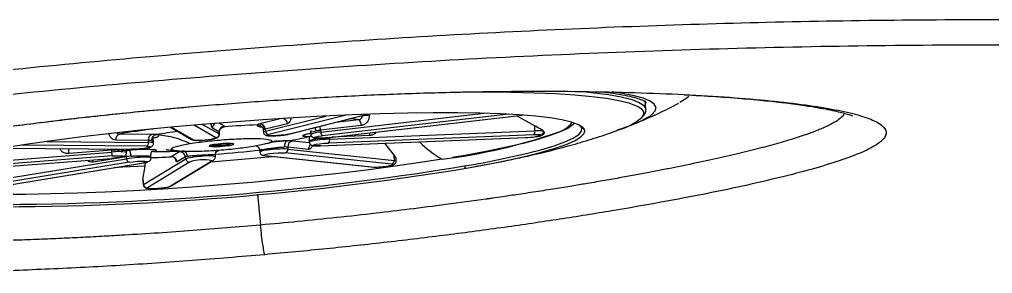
# Model space of a CAD drawing. Extents: x 939 to 1039, y 781 to 934.
# Drawn here: x 986.46 to 991.78, y 879.79 to 881.18 of the extents above; entities that cross this region are included whole.
import ezdxf

# ---------------------------------------------------------------- set-up
doc = ezdxf.new("R2010")
doc.units = 0
doc.header["$MEASUREMENT"] = 0
doc.layers.add('1', color=4, linetype='Continuous')

# ---------------------------------------------------------------- blocks, each defined once
blk = doc.blocks.new('Envoy')
at = {"layer": '1', "color": 3, "linetype": 'Continuous', "lineweight": 25}
for p, q in [((51.232, 81.5163), (51.229, 81.5637)), ((49.2397, 81.4658), (49.1224, 81.4364)), ((49.1529, 81.3968), (49.4828, 81.4794)), ((49.5942, 81.4846), (49.1712, 81.3786)), ((49.2775, 81.3805), (49.7109, 81.4891)), ((49.2807, 81.3809), (49.7127, 81.4891)), ((49.4549, 81.3916), (50.3467, 81.4943)), ((50.4816, 81.489), (49.4628, 81.3717)), ((49.503, 81.3629), (50.5579, 81.4843)), ((49.5037, 81.3629), (50.5585, 81.4843)), ((49.6633, 81.4595), (49.5359, 81.4449)), ((50.5226, 81.4831), (50.6244, 81.4258)), ((48.6332, 81.4179), (48.748, 81.352)), ((48.6393, 81.4185), (48.7594, 81.3496)), ((48.882, 81.3613), (48.7627, 81.4297)), ((48.8091, 81.4338), (48.8998, 81.3817)), ((48.8995, 81.3922), (48.8631, 81.4131)), ((48.9281, 81.4248), (48.8994, 81.4413)), ((48.9146, 81.4155), (48.927, 81.4204)), ((49.1398, 81.4025), (49.1412, 81.3914)), ((49.1404, 81.4016), (49.1411, 81.4036)), ((49.2727, 81.4376), (49.1516, 81.4073)), ((49.1516, 81.4073), (49.1529, 81.3968)), ((49.3996, 81.393), (49.3988, 81.3868)), ((49.6759, 81.4277), (49.4539, 81.4021)), ((49.4539, 81.4021), (49.4549, 81.3916)), ((49.5031, 81.3531), (50.626, 81.3983)), ((50.626, 81.3983), (50.6244, 81.4258)), ((47.9595, 81.3407), (48.5128, 81.3354)), ((48.5123, 81.3459), (48.3354, 81.3476)), ((48.5305, 81.3796), (48.3536, 81.3813)), ((48.5128, 81.3354), (48.5123, 81.3459)), ((48.5406, 81.3404), (48.5382, 81.3551)), ((48.5408, 81.3313), (48.5405, 81.3425)), ((48.8998, 81.3817), (48.8995, 81.3922)), ((48.8998, 81.3817), (48.9008, 81.3805)), ((48.9008, 81.3805), (48.9005, 81.391)), ((49.1752, 81.3374), (49.2532, 81.3439)), ((49.3917, 81.3334), (49.2997, 81.3431)), ((49.3907, 81.3474), (49.3921, 81.3363)), ((49.3983, 81.3903), (49.3998, 81.3792)), ((49.4522, 81.3165), (50.5751, 81.3617)), ((49.453, 81.3167), (50.5759, 81.3619)), ((50.6205, 81.3774), (49.4976, 81.3322)), ((49.5025, 81.3636), (49.5031, 81.3531)), ((49.503, 81.3629), (49.5037, 81.3629)), ((49.7215, 81.3725), (49.5148, 81.3641)), ((50.5751, 81.3617), (50.5759, 81.3619)), ((47.7157, 81.3048), (48.4181, 81.298)), ((47.7168, 81.305), (48.4199, 81.2982)), ((48.5014, 81.3143), (47.8205, 81.3209)), ((48.312, 81.2925), (48.0774, 81.2742)), ((48.3129, 81.282), (48.312, 81.2925)), ((48.393, 81.28), (48.3927, 81.2912)), ((48.3928, 81.2872), (48.393, 81.2983)), ((48.4181, 81.298), (48.4199, 81.2982)), ((48.8826, 81.2834), (48.8972, 81.2922)), ((48.9453, 81.3299), (48.9438, 81.3296)), ((48.9709, 81.3291), (48.9709, 81.3291)), ((49.101, 81.316), (49.105, 81.3155)), ((49.1204, 81.2939), (49.1219, 81.2828)), ((49.2747, 81.3098), (49.275, 81.2992)), ((49.3882, 81.2977), (49.2747, 81.3098)), ((49.275, 81.2992), (49.8572, 81.2375)), ((49.453, 81.3167), (49.4522, 81.3165)), ((49.8034, 81.3315), (49.8563, 81.2649)), ((47.1085, 81.1547), (48.3116, 81.2484)), ((47.1086, 81.1548), (48.3117, 81.2485)), ((48.314, 81.2615), (47.1109, 81.1677)), ((47.1599, 81.1921), (48.3129, 81.282)), ((47.4576, 81.0941), (48.3935, 81.2466)), ((48.3923, 81.2571), (48.2098, 81.2273)), ((48.3116, 81.2484), (48.3117, 81.2485)), ((48.3935, 81.2466), (48.3923, 81.2571)), ((48.393, 81.28), (48.393, 81.2798)), ((48.4862, 81.1059), (48.7171, 81.2457)), ((48.5265, 81.2507), (48.5262, 81.2619)), ((48.6287, 81.0958), (48.8596, 81.2356)), ((48.6373, 81.0985), (48.8682, 81.2383)), ((48.6825, 81.2839), (48.6375, 81.2566)), ((48.7157, 81.2561), (48.6707, 81.2288)), ((48.7171, 81.2457), (48.7157, 81.2561)), ((48.8789, 81.257), (48.8786, 81.2675)), ((49.1471, 81.2635), (49.7293, 81.2017)), ((49.1508, 81.2636), (49.733, 81.2018)), ((49.8416, 81.2166), (49.2594, 81.2784)), ((49.8572, 81.2375), (49.8563, 81.2649)), ((49.8674, 81.2343), (49.8672, 81.2434)), ((48.4073, 81.2275), (47.4714, 81.075)), ((47.5494, 81.0713), (48.4853, 81.2238)), ((47.5509, 81.0714), (48.4869, 81.2239)), ((48.4826, 81.1331), (48.4947, 81.2059)), ((48.4869, 81.2239), (48.4853, 81.2238)), ((48.4947, 81.2059), (48.4968, 81.2257)), ((48.7378, 81.2283), (48.5069, 81.0885)), ((48.4826, 81.1331), (48.4839, 81.1235)), ((48.4826, 81.1331), (48.4862, 81.1059)), ((48.4821, 81.1233), (48.4847, 81.104)), ((49.1083, 81.0528), (49.1253, 80.8845))]:
    blk.add_line(p, q, dxfattribs=at)
at = {"layer": '1', "color": 3, "linetype": 'Continuous', "lineweight": 25, "flags": 128}
for points in [[(50.2298, 81.6109), (50.3602, 81.6113), (50.4964, 81.6099), (50.6229, 81.6067), (50.7389, 81.6018), (50.8437, 81.595), (50.9366, 81.5865), (51.0171, 81.5762), (51.0846, 81.5644), (51.1388, 81.551), (51.1794, 81.5361), (51.1862, 81.5328)], [(50.9036, 81.6109), (50.9474, 81.6065), (51.0284, 81.5962), (51.0963, 81.5843), (51.1509, 81.5708), (51.1917, 81.5559), (51.2184, 81.5395), (51.231, 81.5218), (51.232, 81.5163)], [(51.2572, 81.4813), (51.2653, 81.4874), (51.2836, 81.5075), (51.288, 81.5265), (51.2785, 81.5444), (51.2552, 81.5611), (51.2181, 81.5764), (51.1676, 81.5903), (51.1039, 81.6027), (51.0473, 81.6111)], [(51.2303, 81.5432), (51.2313, 81.5455), (51.2335, 81.5575)], [(51.4668, 81.5856), (51.4512, 81.5728), (51.4181, 81.5527)], [(51.1862, 81.5328), (51.206, 81.5199), (51.2185, 81.5023), (51.2169, 81.4836), (51.2062, 81.4687)], [(50.897, 81.4037), (50.8878, 81.4172), (50.8637, 81.4324), (50.8256, 81.4462), (50.7737, 81.4585), (50.7085, 81.4692), (50.6304, 81.4782), (50.54, 81.4855), (50.4379, 81.4911), (50.3248, 81.4948), (50.2016, 81.4967), (50.0692, 81.4968), (49.9285, 81.495), (49.7805, 81.4913), (49.6263, 81.4859), (49.4671, 81.4787), (49.3038, 81.4697), (49.1378, 81.4591), (48.9702, 81.4469), (48.8023, 81.4332), (48.6352, 81.4181), (48.4701, 81.4017), (48.3083, 81.3842), (48.1509, 81.3656), (47.999, 81.3461), (47.8537, 81.3258), (47.7161, 81.3049)], [(50.8419, 81.441), (50.8326, 81.4311), (50.8049, 81.4123), (50.7636, 81.3927), (50.709, 81.3724), (50.6414, 81.3516), (50.5614, 81.3305), (50.4695, 81.3092), (50.3664, 81.2878), (50.2528, 81.2665), (50.1749, 81.253)], [(50.251, 81.1954), (50.3704, 81.217), (50.4792, 81.2389), (50.5768, 81.2607), (50.6625, 81.2824), (50.7356, 81.3038), (50.7957, 81.3247), (50.8422, 81.345), (50.8748, 81.3645), (50.8934, 81.3832), (50.898, 81.3976)], [(50.645, 81.2922), (50.6572, 81.2955), (50.7302, 81.3172), (50.7894, 81.3384), (50.8346, 81.359), (50.8652, 81.3787), (50.8812, 81.3974), (50.8823, 81.4151), (50.8737, 81.4273)], [(50.898, 81.3976), (50.8977, 81.4008), (50.897, 81.4037)], [(49.2775, 81.3805), (49.2612, 81.3774), (49.2393, 81.3746), (49.2151, 81.3725), (49.1924, 81.3715), (49.1745, 81.3718), (49.1642, 81.3732), (49.163, 81.3756), (49.1712, 81.3786)], [(49.2775, 81.3805), (49.2807, 81.3809), (49.2807, 81.3809)], [(49.3921, 81.3363), (49.3933, 81.3379), (49.3976, 81.3399)], [(49.503, 81.3629), (49.479, 81.3606), (49.4556, 81.3594), (49.4364, 81.3594), (49.4242, 81.3606), (49.421, 81.3628), (49.4272, 81.3657), (49.4418, 81.3688), (49.4628, 81.3717)], [(48.312, 81.2925), (48.3116, 81.2985), (48.3115, 81.2991)], [(48.3892, 81.2947), (48.396, 81.2938), (48.4065, 81.2925)], [(48.5014, 81.3143), (48.5162, 81.3135), (48.5226, 81.3116), (48.5195, 81.3089), (48.5075, 81.3058), (48.4883, 81.3027), (48.4649, 81.3002), (48.4409, 81.2986), (48.4199, 81.2982)], [(48.8698, 81.3234), (48.8528, 81.3199), (48.8449, 81.3167), (48.8473, 81.3142), (48.8596, 81.3128), (48.88, 81.3126), (48.9053, 81.3138), (48.9317, 81.3162), (48.9552, 81.3193)], [(48.9489, 81.3222), (48.9288, 81.3196), (48.9062, 81.3175), (48.8845, 81.3165), (48.8671, 81.3166), (48.8565, 81.3178), (48.8545, 81.32), (48.855, 81.3204)], [(48.9552, 81.3193), (48.9722, 81.3228), (48.9801, 81.326), (48.9777, 81.3285), (48.9654, 81.33), (48.945, 81.3301), (48.9197, 81.3289), (48.8933, 81.3265), (48.8698, 81.3234)], [(48.9699, 81.3294), (48.9701, 81.328), (48.9634, 81.3252), (48.9489, 81.3222)], [(49.453, 81.3167), (49.4325, 81.3164), (49.4186, 81.3173), (49.4132, 81.3193), (49.4174, 81.3221), (49.4303, 81.3252), (49.4501, 81.3283), (49.4737, 81.3307), (49.4976, 81.3322)], [(50.1185, 81.2437), (49.9878, 81.2233), (49.8493, 81.2035), (49.7041, 81.1843), (49.5532, 81.166), (49.3976, 81.1487), (49.2386, 81.1325), (49.0773, 81.1175), (48.9148, 81.1038), (48.7523, 81.0915), (48.5909, 81.0808), (48.4319, 81.0716), (48.2764, 81.0641), (48.1254, 81.0582), (47.9801, 81.0542), (47.8416, 81.0519), (47.7108, 81.0514)], [(48.314, 81.2615), (48.3376, 81.2628), (48.3575, 81.263), (48.3706, 81.2619), (48.3749, 81.2598), (48.3697, 81.257), (48.3559, 81.2538), (48.3355, 81.2509), (48.3117, 81.2485)], [(48.3923, 81.2571), (48.3913, 81.2629), (48.3897, 81.2684)], [(48.4073, 81.2275), (48.4288, 81.2304), (48.4529, 81.2325), (48.476, 81.2336), (48.4946, 81.2335), (48.5058, 81.2322), (48.508, 81.2299), (48.5008, 81.227), (48.4853, 81.2238)], [(49.1508, 81.2636), (49.1434, 81.2653), (49.1454, 81.268), (49.1565, 81.2711), (49.175, 81.2742), (49.1981, 81.2768), (49.2222, 81.2785), (49.2437, 81.2791), (49.2594, 81.2784)], [(49.1508, 81.2636), (49.1475, 81.2635), (49.1471, 81.2635)], [(48.4947, 81.2059), (48.3727, 81.1998), (48.3263, 81.1977)], [(49.7293, 81.2017), (49.7297, 81.2017), (49.733, 81.2018)], [(49.8416, 81.2166), (49.8444, 81.2163), (49.8466, 81.2158), (49.8482, 81.2153), (49.8491, 81.2147), (49.8493, 81.2141), (49.8489, 81.2134), (49.8478, 81.2126), (49.846, 81.2119)], [(48.4847, 81.104), (48.485, 81.1049), (48.4862, 81.1059)], [(48.518, 81.0844), (48.5144, 81.0846), (48.5114, 81.085), (48.509, 81.0854), (48.5073, 81.0859), (48.5062, 81.0865), (48.5058, 81.0871), (48.506, 81.0878), (48.5069, 81.0885)]]:
    blk.add_lwpolyline(points, dxfattribs=at)
at = {"layer": '1', "color": 3, "linetype": 'Continuous', "lineweight": 25}
for centre, radius, start, end in [((49.2407, 81.435), 0.0322, 4.5519, 76.2651), ((49.5333, 80.3877), 1.0797, 83.0844, 85.7245), ((49.6352, 81.43), 0.0407, 356.6935, 46.3832), ((50.902, 82.0744), 0.6913, 284.6724, 300.9151), ((50.9943, 81.7229), 0.3309, 285.7384, 309.8112), ((49.1643, 76.5492), 4.8997, 97.346, 99.5247), ((49.1154, 77.8709), 3.5517, 97.1531, 99.0588), ((48.895, 81.414), 0.032, 127.5621, 181.5158), ((48.9313, 81.3931), 0.0318, 95.7829, 181.6748), ((49.3294, 76.2027), 5.2332, 92.4266, 94.4104), ((48.927, 81.4227), 0.0023, 269.554, 61.735), ((49.1332, 81.3827), 0.0548, 101.3874, 117.5486), ((49.1204, 81.4051), 0.0313, 3.9571, 86.2971), ((49.1594, 81.3685), 0.0396, 101.3581, 117.5562), ((49.1529, 81.3816), 0.0153, 89.7662, 139.7115), ((49.1725, 81.3982), 0.0196, 183.9675, 266.2894), ((49.514, 80.8697), 0.5358, 96.4382, 99.2481), ((49.3701, 81.3948), 0.0841, 4.9697, 19.6657), ((50.6033, 81.3931), 0.0233, 317.5105, 12.8002), ((50.6436, 81.1397), 0.2592, 83.5276, 93.8791), ((50.7108, 81.5326), 0.1468, 286.4631, 323.469), ((48.3659, 81.3528), 0.031, 113.5109, 189.6844), ((48.5429, 81.3511), 0.031, 113.5025, 189.6928), ((48.5123, 81.157), 0.1889, 84.3431, 89.9903), ((48.5305, 81.1183), 0.2612, 84.344, 89.9842), ((48.7575, 81.3687), 0.0192, 240.2478, 275.5039), ((48.7987, 81.5841), 0.2378, 260.4738, 290.4931), ((48.88, 81.3811), 0.0199, 275.7865, 1.6687), ((48.899, 81.3908), 0.00154, 9.0544, 70.0239), ((49.015, 82.9691), 1.6453, 279.0405, 283.339), ((49.274, 81.066), 0.2783, 84.7098, 90.1119), ((49.306, 81.3123), 0.0315, 101.6029, 184.5682), ((49.5125, 80.851), 0.5022, 91.0722, 103.2295), ((49.4559, 81.2589), 0.1328, 90.4366, 115.0219), ((49.4803, 81.3902), 0.0254, 176.6893, 226.3852), ((49.4804, 81.3479), 0.0233, 317.5105, 12.8002), ((49.8016, 81.3776), 0.0803, 172.6082, 183.7115), ((49.7408, 84.2897), 3.0693, 277.0689, 289.2434), ((50.5522, 81.9387), 0.5773, 272.3528, 277.3465), ((50.6338, 81.181), 0.1968, 83.5222, 93.8826), ((48.8295, 81.3367), 0.7547, 182.688, 184.7511), ((48.3703, 80.551), 0.7438, 92.2373, 94.4965), ((47.7167, 86.9256), 5.6752, 276.8338, 276.9813), ((48.4937, 81.3321), 0.0194, 293.5146, 9.6834), ((48.5217, 81.298), 0.0384, 60.0882, 103.3916), ((48.5572, 84.6796), 3.3935, 269.7064, 272.0911), ((48.8778, 81.7532), 0.4287, 270.1115, 278.8549), ((48.2635, 89.3693), 8.1214, 274.34679, 276.10301), ((48.9634, 81.3378), 0.0213, 202.5631, 226.796), ((48.9561, 81.3297), 0.0104, 225.8939, 265.0859), ((49.1623, 81.213), 0.0807, 88.767, 120.0454), ((49.2485, 80.7196), 0.5802, 87.3822, 98.369), ((49.2561, 81.1092), 0.2015, 84.7064, 90.1091), ((49.2554, 81.2977), 0.0197, 281.6045, 4.5649), ((49.4225, 81.2993), 0.0343, 133.8013, 182.5926), ((50.4653, 81.8254), 0.6773, 225.9793, 239.1979), ((49.4779, 85.8265), 4.6821, 279.3808, 284.4335), ((48.1608, 81.2219), 0.0493, 6.3385, 21.2486), ((48.3482, 81.0897), 0.1955, 76.7622, 100.4228), ((48.0697, 81.2583), 0.2443, 0.7332, 5.5592), ((48.4793, 80.7143), 0.5497, 96.3409, 99.1042), ((48.4956, 80.6026), 0.652, 88.8804, 99.0068), ((48.413, 81.2462), 0.0195, 178.7576, 253.0235), ((48.5131, 81.2322), 0.0228, 54.2028, 102.0664), ((48.348, 87.6779), 6.4278, 271.59066, 272.58137), ((48.6391, 81.2248), 0.0319, 7.3162, 92.8182), ((48.6841, 81.2521), 0.0319, 7.3164, 92.8183), ((48.7354, 81.216), 0.0447, 101.3373, 116.2363), ((48.8185, 80.8938), 0.3662, 90.8745, 106.074), ((48.7368, 81.2482), 0.0199, 187.3123, 272.8184), ((48.8117, 81.0135), 0.2272, 77.8397, 108.9967), ((48.8402, 81.1315), 0.1313, 72.8829, 102.0055), ((47.5852, 97.7731), 16.5922, 274.38436, 275.55446), ((48.8585, 81.2544), 0.0188, 273.3722, 301.2217), ((48.8768, 81.2671), 0.00177, 11.9596, 73.1518), ((49.8376, 81.2359), 0.0197, 281.5981, 4.5714), ((49.8591, 81.2257), 0.012, 45.9377, 98.9794), ((47.6656, 96.9276), 15.9433, 269.24527, 279.33265), ((47.6731, 96.833), 15.8356, 269.24545, 279.33246), ((49.7525, 81.4849), 0.2838, 266.0643, 274.1376), ((50.252, 81.2063), 0.011, 175.964, 264.9095), ((48.5059, 81.1084), 0.0199, 187.3131, 272.818), ((48.5905, 81.1975), 0.1086, 275.0035, 290.5857), ((48.6276, 81.1145), 0.0188, 273.3546, 301.2067)]:
    blk.add_arc(centre, radius, start, end, dxfattribs=at)
for points, knots in [([(45.7552, 81.4899), (46.2453, 81.5547), (47.2255, 81.6842), (48.7019, 81.8266), (50.181, 81.9307), (51.6624, 81.9926), (53.1447, 82.0134), (54.627, 81.9926), (56.1082, 81.9307), (57.5873, 81.8266), (59.0636, 81.6842), (60.0438, 81.5547), (60.534, 81.4899)], [0, 0, 0, 0, 0.100032, 0.200051, 0.300052, 0.400036, 0.500007, 0.599976, 0.699953, 0.799948, 0.899965, 1, 1, 1, 1]), ([(45.9217, 81.3806), (46.4582, 81.4486), (47.5314, 81.5847), (49.1481, 81.7272), (50.7682, 81.8242), (52.3909, 81.8714), (54.0046, 81.8696), (55.6079, 81.82), (57.1989, 81.7226), (58.7866, 81.5813), (59.8406, 81.4475), (60.3675, 81.3806)], [0, 0, 0, 0, 0.111971, 0.223957, 0.335963, 0.447987, 0.560017, 0.670039, 0.780044, 0.890029, 1, 1, 1, 1]), ([(48.7548, 81.5313), (48.868, 81.5406), (49.0945, 81.5591), (49.434, 81.5805), (49.7702, 81.5972), (50.1009, 81.6085), (50.4234, 81.6147), (50.7349, 81.6157), (51.0325, 81.6119), (51.3129, 81.6034), (51.5729, 81.5904), (51.8089, 81.5733), (52.0174, 81.5524), (52.1951, 81.528), (52.3391, 81.5005), (52.4471, 81.4701), (52.5176, 81.4372), (52.5499, 81.4019), (52.5441, 81.3644), (52.5012, 81.3249), (52.4227, 81.2835), (52.3103, 81.2404), (52.1662, 81.1958), (51.9927, 81.15), (51.792, 81.1032), (51.5664, 81.056), (51.3182, 81.0086), (51.0497, 80.9618), (50.7631, 80.9159), (50.461, 80.8717), (50.1458, 80.8296), (49.8201, 80.7904), (49.4869, 80.7542), (49.2612, 80.7333), (49.1484, 80.7228)], [0, 0, 0, 0, 0.030123, 0.06028, 0.090529, 0.120926, 0.151522, 0.182364, 0.213489, 0.244926, 0.276685, 0.308757, 0.341113, 0.373702, 0.406455, 0.439292, 0.472114, 0.504835, 0.537382, 0.569696, 0.601739, 0.633493, 0.664958, 0.696151, 0.727102, 0.757842, 0.788406, 0.818827, 0.849141, 0.87938, 0.909568, 0.939725, 0.969866, 1, 1, 1, 1]), ([(50.9939, 81.6115), (51.0025, 81.6106), (51.0381, 81.6068), (51.0891, 81.5989), (51.1459, 81.5879), (51.1891, 81.576), (51.2175, 81.565), (51.2331, 81.5551), (51.2341, 81.5538), (51.2345, 81.5532)], [0, 0, 0, 0, 0.055318, 0.227974, 0.399291, 0.56827, 0.733012, 0.871339, 1, 1, 1, 1]), ([(51.4411, 81.5961), (51.4994, 81.5929), (51.6164, 81.5864), (51.7692, 81.5746), (51.9008, 81.5623), (52.0138, 81.5493), (52.1077, 81.5364), (52.183, 81.524), (52.2416, 81.5127), (52.2858, 81.5029), (52.3232, 81.4931), (52.3489, 81.4858), (52.3643, 81.4793), (52.3622, 81.4814), (52.3619, 81.4818)], [0, 0, 0, 0, 0.11506, 0.230545, 0.335626, 0.430068, 0.529094, 0.612305, 0.681539, 0.748768, 0.815979, 0.899881, 0.983602, 1, 1, 1, 1]), ([(46.0421, 81.1114), (46.1268, 81.1321), (46.2951, 81.1734), (46.5909, 81.2353), (46.9106, 81.2951), (47.2529, 81.352), (47.6123, 81.4049), (47.985, 81.453), (48.3667, 81.496), (48.6256, 81.5195), (48.7548, 81.5313)], [0, 0, 0, 0, 0.1293586, 0.2573126, 0.38383, 0.5089807, 0.6329326, 0.7559134, 0.8781755, 1, 1, 1, 1]), ([(46.081, 81.1189), (46.1242, 81.1297), (46.2154, 81.1524), (46.3742, 81.1884), (46.5606, 81.2277), (46.7779, 81.2699), (47.012, 81.3117), (47.2591, 81.3521), (47.5152, 81.3906), (47.7943, 81.4287), (48.0959, 81.4657), (48.4187, 81.5009), (48.6424, 81.5211), (48.7568, 81.5314)], [0, 0, 0, 0, 0.068673, 0.144684, 0.227868, 0.318047, 0.415054, 0.501014, 0.591569, 0.686702, 0.786432, 0.890824, 1, 1, 1, 1]), ([(51.1719, 81.4384), (51.1732, 81.4389), (51.2107, 81.4533), (51.2867, 81.4877), (51.3661, 81.5244), (51.4081, 81.5477), (51.4128, 81.5503)], [0, 0, 0, 0, 0.017287, 0.479311, 0.942187, 1, 1, 1, 1]), ([(51.2123, 81.4737), (51.2169, 81.4785), (51.2268, 81.489), (51.2337, 81.5047), (51.2313, 81.5139), (51.2309, 81.5157)], [0, 0, 0, 0, 0.407024, 0.883014, 1, 1, 1, 1]), ([(52.3191, 81.4941), (52.3154, 81.4885), (52.307, 81.4755), (52.2835, 81.4573), (52.2553, 81.4403), (52.2293, 81.4268), (52.2022, 81.4143), (52.1748, 81.4029), (52.148, 81.3925), (52.1227, 81.3832), (52.0788, 81.368), (52.0108, 81.3463), (51.9105, 81.3178), (51.8006, 81.2894), (51.6798, 81.2606), (51.5461, 81.2309), (51.4276, 81.2063), (51.3302, 81.187), (51.2574, 81.173), (51.1793, 81.1583), (51.0959, 81.1432), (51.007, 81.1275), (50.9332, 81.1148), (50.876, 81.1052), (50.8366, 81.0987), (50.7936, 81.0917), (50.747, 81.0842), (50.6967, 81.0762), (50.626, 81.0652), (50.5436, 81.0527), (50.4591, 81.0403), (50.4076, 81.0328), (50.3815, 81.0291), (50.3727, 81.0279), (50.3656, 81.0269), (50.2892, 81.0161), (50.1483, 80.9969), (49.9464, 80.9712), (49.7468, 80.9475), (49.5441, 80.9251), (49.3331, 80.9035), (49.1938, 80.8907), (49.1253, 80.8845)], [0, 0, 0, 0, 0.032247, 0.074748, 0.1005, 0.124195, 0.145835, 0.165419, 0.182948, 0.198422, 0.211841, 0.258826, 0.303743, 0.346594, 0.390353, 0.434597, 0.479329, 0.4991, 0.51971, 0.54116, 0.56345, 0.586581, 0.610554, 0.619516, 0.629241, 0.639729, 0.650978, 0.662991, 0.675766, 0.70113, 0.720425, 0.733649, 0.736005, 0.737983, 0.73958, 0.740798, 0.789254, 0.832491, 0.870504, 0.91518, 0.958346, 1, 1, 1, 1]), ([(49.2919, 81.4684), (49.2912, 81.4645), (49.2896, 81.4544), (49.2828, 81.4426), (49.2761, 81.4393), (49.2727, 81.4376)], [0, 0, 0, 0, 0.23852, 0.617973, 1, 1, 1, 1]), ([(49.6633, 81.4595), (49.6647, 81.4597), (49.6675, 81.4602), (49.6713, 81.4618), (49.6747, 81.4641), (49.6774, 81.4669), (49.6795, 81.4702), (49.6813, 81.4749), (49.6812, 81.4786), (49.6811, 81.4811)], [0, 0, 0, 0, 0.1364266, 0.2687996, 0.3974592, 0.5228515, 0.6454385, 0.7655789, 1, 1, 1, 1]), ([(49.7193, 81.4842), (49.7192, 81.4775), (49.7192, 81.4639), (49.7097, 81.4458), (49.6948, 81.4322), (49.6822, 81.4292), (49.6759, 81.4277)], [0, 0, 0, 0, 0.249116, 0.498751, 0.748536, 1, 1, 1, 1]), ([(49.7193, 81.4842), (49.7156, 81.4838), (49.7082, 81.4829), (49.697, 81.4819), (49.6872, 81.4812), (49.6831, 81.4812), (49.6811, 81.4811)], [0, 0, 0, 0, 0.250002, 0.500003, 0.749999, 1, 1, 1, 1]), ([(48.8631, 81.4131), (48.862, 81.4145), (48.8599, 81.4174), (48.8574, 81.4272), (48.8565, 81.4351), (48.8563, 81.4371)], [0, 0, 0, 0, 0.431924, 0.86174, 1, 1, 1, 1]), ([(48.9008, 81.3907), (48.9009, 81.3943), (48.9011, 81.401), (48.9056, 81.4092), (48.9103, 81.4142), (48.913, 81.4161), (48.9139, 81.4165), (48.9141, 81.4167)], [0, 0, 0, 0, 0.276961, 0.530083, 0.743204, 0.925772, 1, 1, 1, 1]), ([(48.9112, 81.4141), (48.9127, 81.4154), (48.9171, 81.4192), (48.9231, 81.4199), (48.927, 81.4204)], [0, 0, 0, 0, 0.3333283, 1, 1, 1, 1]), ([(49.1079, 81.4312), (49.1067, 81.4298), (49.1049, 81.4273), (49.1107, 81.4246), (49.1192, 81.4223), (49.1283, 81.4206), (49.1394, 81.4205), (49.1417, 81.4204)], [0, 0, 0, 0, 0.3273719, 0.5271465, 0.6307086, 0.9247446, 1, 1, 1, 1]), ([(49.1079, 81.4312), (49.1118, 81.4311), (49.1197, 81.4307), (49.1303, 81.4245), (49.1383, 81.4152), (49.1402, 81.4074), (49.1411, 81.4036)], [0, 0, 0, 0, 0.249998, 0.499998, 0.750001, 1, 1, 1, 1]), ([(49.1452, 81.4116), (49.1445, 81.4113), (49.1402, 81.4087), (49.1401, 81.4045), (49.1401, 81.4009)], [0, 0, 0, 0, 0.149848, 1, 1, 1, 1]), ([(49.4021, 81.3995), (49.4014, 81.3988), (49.3993, 81.3971), (49.3995, 81.3946), (49.3996, 81.393)], [0, 0, 0, 0, 0.371312, 1, 1, 1, 1]), ([(49.3994, 81.3872), (49.3996, 81.3883), (49.4002, 81.3908), (49.4112, 81.3952), (49.4229, 81.3976), (49.4279, 81.3986)], [0, 0, 0, 0, 0.3219038, 0.7149233, 1, 1, 1, 1]), ([(49.4218, 81.4163), (49.423, 81.4143), (49.4261, 81.4091), (49.4272, 81.4026), (49.4279, 81.3986)], [0, 0, 0, 0, 0.388485, 1, 1, 1, 1]), ([(50.2946, 81.2031), (50.3018, 81.2044), (50.3644, 81.2154), (50.4832, 81.2386), (50.6531, 81.2758), (50.8084, 81.3154), (50.9474, 81.3572), (51.0311, 81.3844), (51.0757, 81.4016), (51.081, 81.4036)], [0, 0, 0, 0, 0.026014, 0.225064, 0.444093, 0.681436, 0.836368, 0.980592, 1, 1, 1, 1]), ([(50.6728, 81.3972), (50.6673, 81.4014), (50.6559, 81.41), (50.6352, 81.4204), (50.6244, 81.4258)], [0, 0, 0, 0, 0.477815, 1, 1, 1, 1]), ([(50.656, 81.3766), (50.6583, 81.3771), (50.6629, 81.3782), (50.6685, 81.3832), (50.6723, 81.3897), (50.6726, 81.3947), (50.6728, 81.3972)], [0, 0, 0, 0, 0.249995, 0.5, 0.75004, 1, 1, 1, 1]), ([(50.677, 81.3873), (50.6775, 81.3878), (50.6801, 81.39), (50.676, 81.394), (50.6728, 81.3972)], [0, 0, 0, 0, 0.212858, 1, 1, 1, 1]), ([(50.8937, 81.4125), (50.893, 81.4123), (50.8899, 81.4114), (50.8857, 81.4105), (50.8824, 81.4098)], [0, 0, 0, 0, 0.231813, 1, 1, 1, 1]), ([(48.3354, 81.3476), (48.3302, 81.3484), (48.3199, 81.35), (48.3069, 81.3622), (48.2991, 81.3739), (48.2978, 81.3814), (48.2977, 81.3823)], [0, 0, 0, 0, 0.320484, 0.639427, 0.956629, 1, 1, 1, 1]), ([(48.3406, 81.3873), (48.3406, 81.3872), (48.3414, 81.3862), (48.3433, 81.3845), (48.3464, 81.3826), (48.3499, 81.3814), (48.3523, 81.3813), (48.3536, 81.3813)], [0, 0, 0, 0, 0.013094, 0.250102, 0.493156, 0.742882, 1, 1, 1, 1]), ([(48.5309, 81.345), (48.5312, 81.349), (48.5317, 81.357), (48.5374, 81.3676), (48.5458, 81.3756), (48.5527, 81.3774), (48.5562, 81.3783)], [0, 0, 0, 0, 0.249993, 0.500002, 0.75, 1, 1, 1, 1]), ([(48.5309, 81.345), (48.5339, 81.3445), (48.5396, 81.3435), (48.5395, 81.3415), (48.5395, 81.3405)], [0, 0, 0, 0, 0.520959, 1, 1, 1, 1]), ([(48.5353, 81.3593), (48.5399, 81.3602), (48.5471, 81.3614), (48.5564, 81.3638), (48.5624, 81.3659), (48.5698, 81.3696), (48.5721, 81.3734), (48.5673, 81.3756), (48.5656, 81.3764)], [0, 0, 0, 0, 0.157292, 0.244833, 0.404506, 0.485339, 0.821738, 1, 1, 1, 1]), ([(48.5656, 81.3764), (48.5644, 81.3768), (48.5619, 81.3776), (48.5581, 81.378), (48.5562, 81.3783)], [0, 0, 0, 0, 0.4993384, 1, 1, 1, 1]), ([(48.74, 81.3295), (48.711, 81.3414), (48.6529, 81.3653), (48.5947, 81.3727), (48.5656, 81.3764)], [0, 0, 0, 0, 0.499842, 1, 1, 1, 1]), ([(48.74, 81.3295), (48.7706, 81.334), (48.8316, 81.3428), (48.9426, 81.3525), (49.0471, 81.3575), (49.1315, 81.357), (49.1827, 81.3511), (49.1922, 81.3407), (49.161, 81.3272), (49.1103, 81.3179), (49.085, 81.3132)], [0, 0, 0, 0, 0.125, 0.25, 0.375, 0.5, 0.625, 0.75, 0.875, 1, 1, 1, 1]), ([(48.748, 81.352), (48.7515, 81.3507), (48.758, 81.3481), (48.7686, 81.3474), (48.7856, 81.347), (48.8061, 81.3478), (48.8187, 81.3489), (48.8232, 81.3493)], [0, 0, 0, 0, 0.1793034, 0.3374885, 0.6108459, 0.8600125, 1, 1, 1, 1]), ([(48.8232, 81.3493), (48.8272, 81.3496), (48.8395, 81.3506), (48.859, 81.3531), (48.8763, 81.3564), (48.8851, 81.359), (48.8921, 81.3627), (48.8972, 81.3676), (48.9005, 81.374), (48.9005, 81.3784), (48.9005, 81.3802)], [0, 0, 0, 0, 0.1029831, 0.3238473, 0.55125, 0.7301837, 0.8036895, 0.8803197, 0.9485531, 1, 1, 1, 1]), ([(49.1417, 81.3913), (49.1419, 81.3894), (49.1425, 81.3853), (49.1461, 81.3803), (49.1504, 81.3767), (49.1549, 81.3744), (49.1604, 81.3728), (49.1691, 81.3716), (49.1851, 81.3711), (49.2092, 81.3719), (49.2347, 81.3738), (49.2596, 81.3768), (49.2738, 81.3793), (49.28, 81.3808), (49.2807, 81.3809)], [0, 0, 0, 0, 0.032608, 0.070916, 0.105106, 0.139197, 0.18111, 0.264389, 0.417147, 0.551368, 0.691472, 0.829677, 0.979571, 1, 1, 1, 1]), ([(49.1636, 81.3299), (49.1711, 81.3324), (49.1878, 81.338), (49.2053, 81.3429), (49.2153, 81.3454), (49.2148, 81.3453), (49.2146, 81.3452)], [0, 0, 0, 0, 0.247166, 0.549142, 0.838524, 1, 1, 1, 1]), ([(49.2532, 81.3439), (49.2496, 81.3437), (49.2392, 81.3431), (49.2181, 81.3414), (49.1997, 81.3394), (49.1891, 81.3381), (49.1889, 81.3381)], [0, 0, 0, 0, 0.181073, 0.518548, 0.990903, 1, 1, 1, 1]), ([(49.2735, 81.3443), (49.2703, 81.3443), (49.264, 81.3443), (49.2568, 81.344), (49.2532, 81.3439)], [0, 0, 0, 0, 0.497056, 1, 1, 1, 1]), ([(49.2735, 81.3443), (49.271, 81.3433), (49.2659, 81.3414), (49.2599, 81.3333), (49.256, 81.3227), (49.2558, 81.3146), (49.2557, 81.3106)], [0, 0, 0, 0, 0.2500138, 0.4999945, 0.7499809, 1, 1, 1, 1]), ([(49.4019, 81.3852), (49.3937, 81.3835), (49.377, 81.3799), (49.3655, 81.3765), (49.3582, 81.3738), (49.3559, 81.3726), (49.3551, 81.371), (49.3564, 81.3703), (49.3616, 81.3693), (49.3706, 81.3686), (49.3861, 81.3684), (49.3946, 81.3682)], [0, 0, 0, 0, 0.15761, 0.321575, 0.350718, 0.486318, 0.504488, 0.649103, 0.666574, 0.817434, 1, 1, 1, 1]), ([(49.3945, 81.3611), (49.3937, 81.3602), (49.3901, 81.3559), (49.3907, 81.3492), (49.3911, 81.3441)], [0, 0, 0, 0, 0.226949, 1, 1, 1, 1]), ([(49.3922, 81.3445), (49.3918, 81.3447), (49.3907, 81.3452), (49.3943, 81.3464), (49.3966, 81.3472)], [0, 0, 0, 0, 0.342638, 1, 1, 1, 1]), ([(49.4039, 81.3666), (49.4034, 81.3669), (49.4006, 81.3691), (49.3973, 81.3686), (49.3946, 81.3682)], [0, 0, 0, 0, 0.158206, 1, 1, 1, 1]), ([(49.3966, 81.3472), (49.3997, 81.3482), (49.4067, 81.3505), (49.4253, 81.3552), (49.4426, 81.3579), (49.451, 81.3593)], [0, 0, 0, 0, 0.276049, 0.647014, 1, 1, 1, 1]), ([(49.4001, 81.3792), (49.4002, 81.3781), (49.4004, 81.3746), (49.4033, 81.3698), (49.4074, 81.3655), (49.4119, 81.3628), (49.4167, 81.3611), (49.4251, 81.3595), (49.4395, 81.3588), (49.4641, 81.3594), (49.4862, 81.361), (49.4991, 81.3624), (49.5037, 81.3629)], [0, 0, 0, 0, 0.025335, 0.079515, 0.126087, 0.170797, 0.220701, 0.301625, 0.527332, 0.707344, 0.894831, 1, 1, 1, 1]), ([(49.7562, 81.3919), (49.7556, 81.3908), (49.7521, 81.384), (49.7399, 81.3757), (49.7276, 81.3735), (49.7215, 81.3725)], [0, 0, 0, 0, 0.084088, 0.540492, 1, 1, 1, 1]), ([(50.626, 81.3662), (50.6333, 81.3672), (50.6438, 81.3687), (50.6536, 81.3707), (50.6584, 81.3721), (50.6611, 81.3735), (50.6619, 81.3751), (50.6584, 81.376), (50.656, 81.3766)], [0, 0, 0, 0, 0.271451, 0.389533, 0.509232, 0.625994, 0.74167, 1, 1, 1, 1]), ([(50.6294, 81.3673), (50.6351, 81.3686), (50.647, 81.3712), (50.6619, 81.3752), (50.674, 81.3799), (50.6767, 81.3848), (50.6782, 81.3873)], [0, 0, 0, 0, 0.228374, 0.472389, 0.729697, 1, 1, 1, 1]), ([(48.0774, 81.2742), (48.0706, 81.2745), (48.057, 81.275), (48.0387, 81.2852), (48.0314, 81.2963), (48.0277, 81.3018)], [0, 0, 0, 0, 0.337417, 0.673177, 1, 1, 1, 1]), ([(48.3413, 81.2942), (48.3475, 81.2943), (48.3624, 81.2945), (48.3803, 81.2927), (48.3914, 81.2899), (48.3924, 81.288), (48.3928, 81.2873)], [0, 0, 0, 0, 0.210245, 0.499872, 0.786862, 1, 1, 1, 1]), ([(48.5398, 81.2862), (48.5453, 81.2877), (48.5557, 81.2906), (48.5571, 81.2927), (48.5535, 81.2939), (48.5476, 81.2947), (48.5402, 81.2953), (48.5337, 81.2956), (48.5253, 81.296), (48.508, 81.2966), (48.4775, 81.2968), (48.4416, 81.2958), (48.4185, 81.2936), (48.4065, 81.2925)], [0, 0, 0, 0, 0.137875, 0.264144, 0.324892, 0.385382, 0.469807, 0.493899, 0.50601, 0.614955, 0.744104, 0.866987, 1, 1, 1, 1]), ([(48.4186, 81.2606), (48.4181, 81.2646), (48.4171, 81.2725), (48.414, 81.2828), (48.4103, 81.2903), (48.4078, 81.2918), (48.4065, 81.2925)], [0, 0, 0, 0, 0.2500166, 0.4999819, 0.7500088, 1, 1, 1, 1]), ([(48.4181, 81.298), (48.4222, 81.298), (48.4332, 81.2981), (48.4549, 81.2992), (48.4806, 81.3015), (48.5037, 81.3046), (48.5188, 81.3079), (48.5271, 81.3106), (48.5343, 81.315), (48.5389, 81.3214), (48.5411, 81.3271), (48.5406, 81.3304), (48.5405, 81.3313)], [0, 0, 0, 0, 0.090891, 0.249293, 0.404569, 0.559404, 0.72106, 0.823179, 0.887432, 0.934572, 0.983497, 1, 1, 1, 1]), ([(48.6099, 81.2965), (48.6097, 81.2965), (48.6081, 81.2966), (48.6152, 81.2962), (48.6332, 81.2941), (48.6507, 81.292), (48.6625, 81.2897), (48.6627, 81.2897)], [0, 0, 0, 0, 0.04664, 0.351128, 0.658393, 0.991989, 1, 1, 1, 1]), ([(49.085, 81.3132), (49.0545, 81.3088), (48.9934, 81.2999), (48.8825, 81.2902), (48.778, 81.2852), (48.6935, 81.2857), (48.6424, 81.2916), (48.6328, 81.3021), (48.664, 81.3155), (48.7147, 81.3249), (48.74, 81.3295)], [0, 0, 0, 0, 0.125, 0.25, 0.375, 0.5, 0.625, 0.75, 0.875, 1, 1, 1, 1]), ([(48.7267, 81.2598), (48.7258, 81.2638), (48.7241, 81.2716), (48.7171, 81.2812), (48.7079, 81.2879), (48.7011, 81.2886), (48.6977, 81.289)], [0, 0, 0, 0, 0.250027, 0.500019, 0.750003, 1, 1, 1, 1]), ([(48.8536, 81.3196), (48.8537, 81.3196), (48.8537, 81.3196), (48.8567, 81.3206), (48.8625, 81.3219), (48.8687, 81.323), (48.8714, 81.3235)], [0, 0, 0, 0, 0.109839, 0.345731, 0.708965, 1, 1, 1, 1]), ([(48.8714, 81.3235), (48.8752, 81.3241), (48.8853, 81.3256), (48.9055, 81.3278), (48.9295, 81.3295), (48.9505, 81.3302), (48.9639, 81.3299), (48.9702, 81.3292), (48.9707, 81.3291), (48.9709, 81.3291)], [0, 0, 0, 0, 0.113744, 0.295935, 0.485533, 0.675883, 0.836667, 0.946454, 1, 1, 1, 1]), ([(48.8857, 81.2912), (48.8856, 81.2911), (48.8823, 81.2885), (48.8785, 81.2806), (48.8777, 81.2728), (48.8773, 81.2688)], [0, 0, 0, 0, 0.0264, 0.513188, 1, 1, 1, 1]), ([(48.8791, 81.2674), (48.879, 81.2695), (48.8785, 81.2751), (48.8819, 81.2829), (48.8866, 81.2892), (48.8901, 81.2919), (48.8912, 81.2927), (48.8916, 81.2929)], [0, 0, 0, 0, 0.172397, 0.46319, 0.703397, 0.907495, 1, 1, 1, 1]), ([(49.1024, 81.3166), (49.1024, 81.3166), (49.1024, 81.3167), (49.1048, 81.3158), (49.1071, 81.3144), (49.1078, 81.314)], [0, 0, 0, 0, 0.364677, 0.788829, 1, 1, 1, 1]), ([(49.1086, 81.3134), (49.1116, 81.3107), (49.1175, 81.3054), (49.1197, 81.2973), (49.1208, 81.2935)], [0, 0, 0, 0, 0.517971, 1, 1, 1, 1]), ([(49.1211, 81.2937), (49.1211, 81.2938), (49.1208, 81.2947), (49.1283, 81.2962), (49.1435, 81.2985), (49.1574, 81.3003), (49.1633, 81.3011)], [0, 0, 0, 0, 0.048328, 0.397344, 0.743165, 1, 1, 1, 1]), ([(49.1633, 81.3011), (49.1697, 81.302), (49.1847, 81.3041), (49.2111, 81.3076), (49.2367, 81.3102), (49.2501, 81.3105), (49.2557, 81.3106)], [0, 0, 0, 0, 0.213317, 0.499973, 0.789789, 1, 1, 1, 1]), ([(49.4077, 81.3188), (49.4069, 81.316), (49.4048, 81.3077), (49.3978, 81.2991), (49.3914, 81.2982), (49.3882, 81.2977)], [0, 0, 0, 0, 0.199398, 0.598328, 1, 1, 1, 1]), ([(49.3924, 81.3363), (49.3924, 81.3358), (49.3923, 81.3328), (49.3948, 81.3281), (49.3989, 81.3233), (49.4033, 81.3204), (49.408, 81.3186), (49.4153, 81.3169), (49.4272, 81.3161), (49.4426, 81.3162), (49.4513, 81.3165), (49.4522, 81.3165)], [0, 0, 0, 0, 0.017949, 0.10232, 0.172971, 0.239367, 0.310203, 0.413798, 0.695301, 0.967784, 1, 1, 1, 1]), ([(48.2098, 81.2273), (48.2045, 81.2274), (48.1941, 81.2274), (48.1832, 81.2327), (48.1796, 81.238), (48.1795, 81.2381)], [0, 0, 0, 0, 0.494292, 0.986156, 1, 1, 1, 1]), ([(48.3116, 81.2484), (48.3165, 81.2488), (48.3296, 81.2499), (48.3501, 81.2525), (48.3683, 81.256), (48.3774, 81.2584), (48.3853, 81.2629), (48.3901, 81.2684), (48.3929, 81.2744), (48.3927, 81.2784), (48.3926, 81.28)], [0, 0, 0, 0, 0.124563, 0.334273, 0.553013, 0.749981, 0.826818, 0.893179, 0.959769, 1, 1, 1, 1]), ([(48.4186, 81.2606), (48.4254, 81.2612), (48.4414, 81.2627), (48.4678, 81.2632), (48.4919, 81.2627), (48.5032, 81.2622), (48.5081, 81.2619)], [0, 0, 0, 0, 0.210244, 0.499871, 0.786858, 1, 1, 1, 1]), ([(48.4869, 81.2239), (48.4907, 81.2246), (48.5019, 81.2266), (48.51, 81.2285), (48.519, 81.2337), (48.5237, 81.2392), (48.5264, 81.2451), (48.5262, 81.2491), (48.5261, 81.2505)], [0, 0, 0, 0, 0.204002, 0.602277, 0.725874, 0.830757, 0.938422, 1, 1, 1, 1]), ([(48.5081, 81.2619), (48.5121, 81.2618), (48.5217, 81.2613), (48.5244, 81.2606), (48.526, 81.2602)], [0, 0, 0, 0, 0.426652, 1, 1, 1, 1]), ([(48.5262, 81.2597), (48.5264, 81.2648), (48.5269, 81.2757), (48.5277, 81.2803), (48.5281, 81.2828)], [0, 0, 0, 0, 0.4773332, 1, 1, 1, 1]), ([(48.5398, 81.2862), (48.5363, 81.286), (48.532, 81.2857), (48.5289, 81.2829), (48.5283, 81.2825)], [0, 0, 0, 0, 0.834183, 1, 1, 1, 1]), ([(48.6707, 81.2288), (48.6693, 81.2289), (48.6665, 81.2289), (48.6621, 81.237), (48.6598, 81.2458), (48.6589, 81.2493)], [0, 0, 0, 0, 0.379636, 0.757422, 1, 1, 1, 1]), ([(48.7267, 81.2598), (48.7308, 81.2606), (48.7406, 81.2626), (48.7631, 81.2646), (48.7889, 81.2661), (48.8053, 81.267), (48.8124, 81.2674)], [0, 0, 0, 0, 0.210245, 0.499869, 0.78686, 1, 1, 1, 1]), ([(48.8124, 81.2674), (48.8191, 81.2678), (48.8351, 81.2689), (48.8563, 81.2702), (48.8716, 81.2704), (48.8756, 81.2693), (48.8773, 81.2688)], [0, 0, 0, 0, 0.213314, 0.499973, 0.78979, 1, 1, 1, 1]), ([(48.8682, 81.2383), (48.8698, 81.2393), (48.8728, 81.2414), (48.877, 81.2471), (48.8791, 81.2527), (48.8786, 81.2561), (48.8785, 81.257)], [0, 0, 0, 0, 0.299786, 0.586631, 0.89398, 1, 1, 1, 1]), ([(49.1223, 81.2826), (49.1226, 81.2806), (49.1234, 81.2764), (49.1271, 81.2714), (49.1315, 81.2679), (49.136, 81.2657), (49.141, 81.2643), (49.1447, 81.2638), (49.1471, 81.2635)], [0, 0, 0, 0, 0.137804, 0.285528, 0.418579, 0.55251, 0.72127, 1, 1, 1, 1]), ([(49.8515, 81.213), (49.8535, 81.2138), (49.8567, 81.2151), (49.8623, 81.2196), (49.8661, 81.2255), (49.8678, 81.2309), (49.8673, 81.2339), (49.8672, 81.2344)], [0, 0, 0, 0, 0.317579, 0.526222, 0.735817, 0.958576, 1, 1, 1, 1]), ([(49.8661, 81.2434), (49.8664, 81.2443), (49.8685, 81.2507), (49.8619, 81.2584), (49.8563, 81.2649)], [0, 0, 0, 0, 0.148417, 1, 1, 1, 1]), ([(49.7729, 81.2019), (49.7813, 81.2024), (49.7934, 81.2032), (49.809, 81.2047), (49.819, 81.206), (49.828, 81.2074), (49.8384, 81.2094), (49.8429, 81.2108), (49.846, 81.2119)], [0, 0, 0, 0, 0.271453, 0.389531, 0.509233, 0.625994, 0.741673, 1, 1, 1, 1]), ([(49.846, 81.2119), (49.8484, 81.2121), (49.8516, 81.2124), (49.854, 81.2144), (49.8546, 81.2149)], [0, 0, 0, 0, 0.754586, 1, 1, 1, 1]), ([(48.485, 81.104), (48.4851, 81.103), (48.4852, 81.0996), (48.488, 81.0948), (48.4922, 81.0904), (48.4967, 81.0877), (48.5014, 81.086), (48.507, 81.0849), (48.5122, 81.0845), (48.5153, 81.0842)], [0, 0, 0, 0, 0.056295, 0.190443, 0.305165, 0.414911, 0.53632, 0.729371, 1, 1, 1, 1]), ([(48.518, 81.0844), (48.5236, 81.0841), (48.5315, 81.0838), (48.5456, 81.0842), (48.5563, 81.0847), (48.5672, 81.0855), (48.5824, 81.0869), (48.5928, 81.0883), (48.6, 81.0893)], [0, 0, 0, 0, 0.271456, 0.389534, 0.509237, 0.626, 0.741671, 1, 1, 1, 1]), ([(48.6012, 81.0893), (48.6053, 81.0899), (48.6169, 81.0917), (48.6277, 81.0939), (48.6348, 81.0973), (48.6373, 81.0985)], [0, 0, 0, 0, 0.26471, 0.744179, 1, 1, 1, 1]), ([(49.1253, 80.8845), (49.0639, 80.8791), (48.9405, 80.8684), (48.7546, 80.854), (48.5678, 80.8408), (48.4062, 80.8306), (48.2687, 80.8228), (48.1538, 80.8169), (48.0353, 80.8113), (47.9136, 80.8061), (47.789, 80.8016), (47.6519, 80.7972), (47.4959, 80.7934), (47.3284, 80.7905), (47.1617, 80.789), (46.9811, 80.789), (46.7921, 80.791), (46.6026, 80.7953), (46.4915, 80.7998), (46.4382, 80.8019)], [0, 0, 0, 0, 0.061424, 0.123322, 0.185693, 0.248534, 0.28617, 0.325352, 0.36608, 0.408352, 0.452168, 0.497526, 0.555094, 0.622393, 0.685037, 0.747666, 0.838352, 0.92246, 1, 1, 1, 1]), ([(49.1484, 80.7228), (49.1469, 80.7286), (49.1439, 80.7402), (49.1381, 80.7772), (49.1318, 80.8252), (49.1275, 80.8647), (49.1253, 80.8845)], [0, 0, 0, 0, 0.249998, 0.5, 0.750003, 1, 1, 1, 1]), ([(49.1484, 80.7228), (49.0163, 80.7117), (48.7522, 80.6893), (48.3576, 80.6633), (47.9701, 80.6431), (47.594, 80.6292), (47.2337, 80.6213), (46.8941, 80.6195), (46.5763, 80.6229), (46.3896, 80.6297), (46.2959, 80.6331)], [0, 0, 0, 0, 0.124315, 0.248677, 0.37313, 0.49773, 0.622574, 0.747792, 0.873539, 1, 1, 1, 1])]:
    blk.add_open_spline(points, degree=3, knots=knots, dxfattribs=at)

msp = doc.modelspace()

# ---------------------------------------------------------------- block references
at = {"layer": '1'}
msp.add_blockref('Envoy', (938.6538, 799.1744), dxfattribs=at)

doc.saveas('drawing.dxf')
